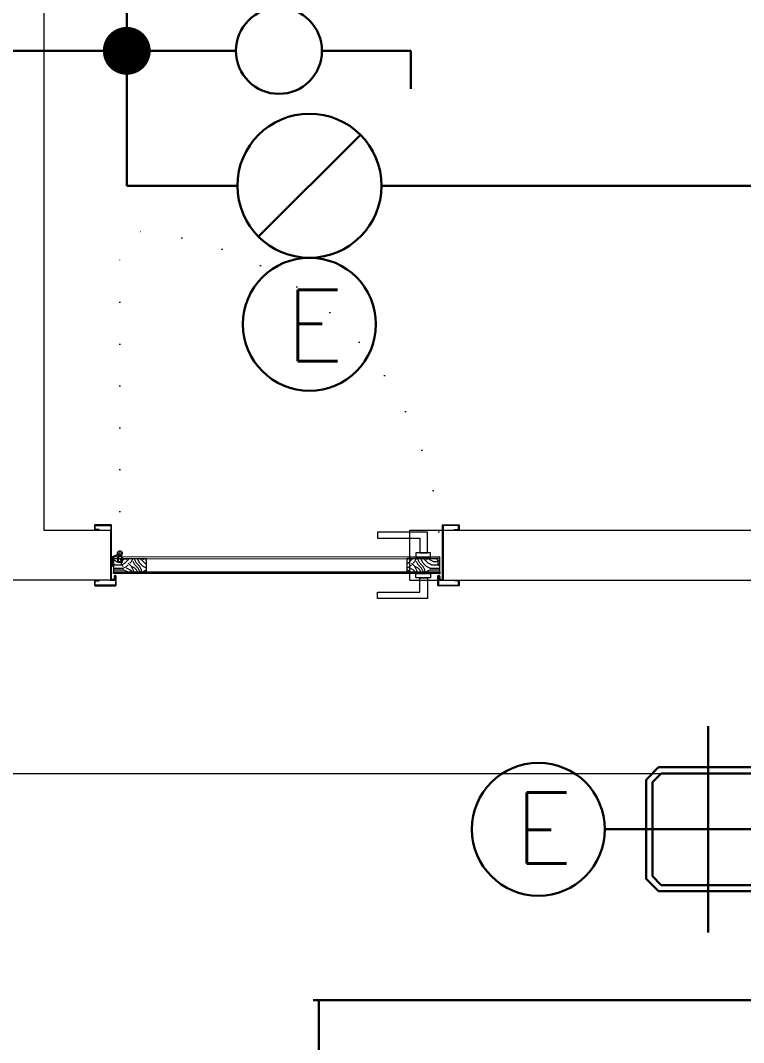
# Model space of a CAD drawing. Header units: metres. Extents: x -13316 to 152404, y -3899 to 30226.
# Drawn here: x 59988 to 60205.7, y 2810.8 to 3118.5 of the extents above; entities that cross this region are included whole.
import ezdxf

# ---------------------------------------------------------------- set-up
doc = ezdxf.new("R2010")
doc.units = ezdxf.units.M
doc.header["$LTSCALE"] = 100
doc.header["$MEASUREMENT"] = 0
doc.linetypes.add('DOT2', pattern=[0.125, 0, -0.125])
doc.linetypes.add('HIDDEN', pattern=[0.375, 0.25, -0.125])
doc.layers.get('0').update_dxf_attribs({"color": 9, "lineweight": 9})
for name, color, linetype, lineweight in [('00', 9, 'Continuous', 9), ('06C @ 1', 9, 'Continuous', 9), ('06D', 9, 'Continuous', 9), ('09', 9, 'Continuous', 9), ('10', 9, 'Continuous', 9), ('12', 9, 'Continuous', 9), ('20', 9, 'DOT2', 9), ('21_mahal200', 9, 'Continuous', 9), ('E-1x18W PL DOWNLIGHT ARMATÜR (GÖMME)', 7, 'Continuous', 30), ('E-2x18(W) PL DOWNLIGHT ARMATÜR (SIVAÜSTÜ)', 7, 'Continuous', 30), ('E-ACİL AYDINLATMA KİTİ', 7, 'Continuous', 30), ('E-ANAHTAR', 7, 'Continuous', 30), ('E-KABLO', 7, 'Continuous', 30)]:
    doc.layers.add(name, color=color, linetype=linetype, lineweight=lineweight)
doc.styles.add('E-YAZI', font='txttw.shx')
doc.styles.add('MuuM_TEXT-STANDART', font='ARIALN.TTF')
doc.dimstyles.new('MuuM_DIM200', dxfattribs={"dimscale": 20, "dimtxt": 2, "dimasz": 1, "dimexe": 1, "dimexo": 1, "dimgap": 1, "dimtad": 1, "dimdec": 1, "dimrnd": 0.5, "dimdsep": 46, "dimtxsty": 'MuuM_TEXT-STANDART', "dimblk": 'ARCHTICK', "dimcen": 0, "dimdle": 0.15, "dimclrd": 256, "dimclre": 256, "dimclrt": 256, "dimadec": 0, "dimazin": 0, "dimtfac": 5, "dimtdec": 1, "dimtix": 1, "dimtmove": 2, "dimatfit": 3, "dimldrblk": 'DOT', "dimfxl": 3, "dimfxlon": 1, "dimtolj": 1, "dimlwd": -1, "dimlwe": -1, "dimarcsym": 0})

# ---------------------------------------------------------------- blocks, each defined once
blk = doc.blocks.new('100_1x18W PL DOWNLIGHT ARMATÜR (GÖMME)')
at = {"layer": 'E-1x18W PL DOWNLIGHT ARMATÜR (GÖMME)', "color": 7}
blk.add_line((-1.095, -1.095), (1.095, 1.095), dxfattribs=at)
at = {"layer": 'E-1x18W PL DOWNLIGHT ARMATÜR (GÖMME)', "color": 4}
blk.add_ellipse((0, 0), major_axis=(-1.549, 0), ratio=1, start_param=3.1418, end_param=9.424985, dxfattribs=at)
blk = doc.blocks.new('100_ANAHTAR')
at = {"layer": 'E-ANAHTAR', "color": 4}
for p, q in [((0, 5.345), (-0.714, 5.345)), ((0, 3.673), (0, 5.345)), ((0, 2.053), (0, 0))]:
    blk.add_line(p, q, dxfattribs=at)
blk.add_circle((0, 2.863), 0.81, dxfattribs=at)
blk = doc.blocks.new('100_ACİL AYDINLATMA KİTİ')
at = {"layer": 'E-ACİL AYDINLATMA KİTİ', "color": 3}
blk.add_circle((0, 0), 1.251, dxfattribs=at)
at = {"layer": 'E-ACİL AYDINLATMA KİTİ', "color": 3, "style": 'E-YAZI'}
blk.add_text('E', height=1.34, dxfattribs=at).set_placement((-0.448, -0.694))
blk = doc.blocks.new('100_2x18(W) PL DOWNLIGHT ARMATÜR (SIVAÜSTÜ)')
at = {"layer": 'E-2x18(W) PL DOWNLIGHT ARMATÜR (SIVAÜSTÜ)', "color": 4, "ltscale": 0.4}
for q in [(0, 25), (0, 25), (-25, 0), (-25, 0), (0, -25), (25, 0), (0, -25), (25, 0)]:
    blk.add_line((0, 0), q, dxfattribs=at)
at = {"layer": 'E-2x18(W) PL DOWNLIGHT ARMATÜR (SIVAÜSTÜ)', "color": 4}
for p, q in [((-12, 15), (-15, 12)), ((12, 15), (-12, 15)), ((15, 12), (12, 15)), ((-11.38, 13.5), (-13.5, 11.38)), ((11.38, 13.5), (-11.38, 13.5)), ((13.5, 11.38), (11.38, 13.5)), ((-15, 12), (-15, -12)), ((-13.5, 11.38), (-13.5, -11.38)), ((13.5, -11.38), (13.5, 11.38)), ((15, -12), (15, 12)), ((-15, -12), (-12, -15)), ((-13.5, -11.38), (-11.38, -13.5)), ((11.38, -13.5), (13.5, -11.38)), ((12, -15), (15, -12)), ((-11.38, -13.5), (11.38, -13.5)), ((-12, -15), (12, -15))]:
    blk.add_line(p, q, dxfattribs=at)
blk = doc.blocks.new('p-kapı kolu')
for points in [[(2.2, 0), (2.2, -1.25), (-2.2, -1.25), (-2.2, 0), (2.2, 0)], [(1.225, -1.25), (1.225, -7.5), (-13.775, -7.5), (-13.775, -5.625), (-1.025, -5.625), (-1.025, -5.625), (-1.025, -1.25), (1.225, -1.25)]]:
    blk.add_lwpolyline(points)
blk = doc.blocks.new('K-AH-01')
at = {"layer": '09'}
h = blk.add_hatch(dxfattribs=at)
h.set_pattern_fill('LOGEND', color=256, scale=10, style=0)
h.set_pattern_definition([(7e-15, (-3944.073, -2726.897), (10, 10), [3, -7]), (7e-15, (-3944.073, -2726.397), (10, 10), [3, -7]), (7e-15, (-3943.573, -2725.397), (10, 10), [2, -8]), (7e-15, (-3943.073, -2724.397), (10, 10), [1.5, -8.5]), (7e-15, (-3943.073, -2723.397), (10, 10), [1, -9]), (7e-15, (-3945.573, -2722.397), (10, 10), [0.5, -2.5, 0.5, -6.5]), (7e-15, (-3944.073, -2721.897), (10, 10), [0.5, -4, 1.5, -4]), (7e-15, (-3942.073, -2721.397), (10, 10), [0.5, -0.5, 0.5, -8.5]), (7e-15, (-3942.573, -2720.897), (10, 10), [0.5, -9.5]), (7e-15, (-3943.073, -2719.897), (10, 10), [1.5, -8.5]), (7e-15, (-3943.073, -2718.897), (10, 10), [2, -8]), (7e-15, (-3943.573, -2717.897), (10, 10), [2.5, -3, 0.5, -4]), (90, (-3947.573, -2723.897), (-10, 10), [0.5, -1, 2.5, -6]), (90, (-3947.073, -2722.897), (-10, 10), [0.5, -0.5, 1.5, -7.5]), (90, (-3946.573, -2718.897), (-10, 10), [1, -9]), (90, (-3946.073, -2722.897), (-10, 10), [2, -3, 0.5, -4.5]), (90, (-3945.573, -2717.397), (-10, 10), [0.5, -9.5]), (90, (-3945.073, -2722.397), (-10, 10), [1.5, -8.5]), (90, (-3944.073, -2721.897), (-10, 10), [1, -9]), (90, (-3943.073, -2721.897), (-10, 10), [0.5, -1.5, 1.5, -6.5]), (90, (-3942.573, -2721.397), (-10, 10), [0.5, -9.5]), (90, (-3942.073, -2723.397), (-10, 10), [1.4, -8.6]), (90, (-3941.573, -2725.397), (-10, 10), [1, -9]), (90, (-3940.573, -2721.397), (-10, 10), [0.5, -9.5]), (90, (-3939.573, -2721.897), (-10, 10), [1.5, -8.5]), (90, (-3938.573, -2721.897), (-10, 10), [1.5, -8.5]), (45, (-3940.073, -2725.8966), (1e-15, 10), [0.7071, -0.7071, 0.7071, -12.020836]), (45, (-3942.073, -2723.3966), (1e-15, 10), [1.4142, -12.727936]), (45, (-3946.073, -2718.3966), (1e-15, 10), [1.4142, -12.727936]), (45, (-3944.073, -2720.8966), (1e-15, 10), [1.4142, -12.727936]), (45, (-3943.573, -2722.8966), (1e-15, 10), [1.4142, -12.727936]), (45, (-3940.573, -2724.8966), (1e-15, 10), [1.4142, -12.727936]), (45, (-3941.573, -2724.3966), (1e-15, 10), [2.12132, -12.020816]), (45, (-3944.573, -2719.8966), (1e-15, 10), [0.7071, -13.435036]), (45, (-3945.073, -2718.8966), (1e-15, 10), [0.7071, -13.435036]), (45, (-3941.073, -2718.8966), (1e-15, 10), [0.7071, -13.435036]), (45, (-3945.073, -2723.8966), (1e-15, 10), [0.7071, -13.435036]), (45, (-3939.573, -2720.3966), (1e-15, 10), [0.7071, -13.435036]), (45, (-3943.073, -2721.3966), (1e-15, 10), [0.7071, -13.435036]), (45, (-3942.073, -2720.3966), (1e-15, 10), [0.7071, -13.435036]), (135, (-3942.573, -2722.3966), (-10, 1e-15), [0.7071, -0.7071, 2.12132, -10.606616]), (135, (-3941.073, -2722.3966), (-10, 1e-15), [0.7071, -13.435036]), (135, (-3941.073, -2725.8966), (-10, 1e-15), [0.7071, -13.435036]), (135, (-3943.073, -2723.3966), (-10, 1e-15), [0.7071, -13.435036]), (135, (-3941.573, -2721.3966), (-10, 1e-15), [0.7071, -13.435036]), (135, (-3944.073, -2723.8966), (-10, 1e-15), [0.7071, -13.435036]), (135, (-3940.073, -2723.8966), (-10, 1e-15), [0.7071, -13.435036]), (135, (-3947.073, -2726.8966), (-10, 1e-15), [0.7071, -13.435036]), (135, (-3946.573, -2726.3966), (-10, 1e-15), [1.4142, -12.727936]), (135, (-3946.073, -2725.8966), (-10, 1e-15), [1.4142, -12.727936]), (135, (-3945.073, -2725.8966), (-10, 1e-15), [1.4142, -12.727936]), (135, (-3944.573, -2724.8966), (-10, 1e-15), [1.4142, -12.727936]), (135, (-3940.573, -2720.8966), (-10, 1e-15), [1.4142, -12.727936]), (135, (-3938.573, -2725.8966), (-10, 1e-15), [1.4142, -12.727936]), (135, (-3938.073, -2717.8966), (-10, 1e-15), [1.4142, -12.727936]), (135, (-3938.073, -2718.8966), (-10, 1e-15), [1.4142, -12.727936]), (135, (-3939.073, -2719.3966), (-10, 1e-15), [1.4142, -12.727936]), (135, (-3946.073, -2719.3966), (-10, 1e-15), [2.12132, -12.020816]), (135, (-3939.573, -2720.3966), (-10, 1e-15), [2.12132, -12.020816]), (26.56505, (-3945.0727, -2717.3966), (10, 4e-09), [1.118, -21.24268]), (26.56505, (-3945.0727, -2722.3966), (10, 4e-09), [1.118, -21.24268]), (26.56505, (-3944.0727, -2719.3966), (10, 4e-09), [1.118, -21.24268]), (26.56505, (-3941.0727, -2726.3966), (10, 4e-09), [1.118, -21.24268]), (26.56505, (-3941.5727, -2725.3966), (10, 4e-09), [1.118, -21.24268]), (26.56505, (-3944.5727, -2723.3966), (10, 4e-09), [1.118, -21.24268]), (26.56505, (-3944.5727, -2718.3966), (10, 4e-09), [1.118, -21.24268]), (26.56505, (-3941.5727, -2721.3966), (10, 4e-09), [2.236, -20.12468]), (63.43495, (-3941.5727, -2719.8966), (5e-10, 10), [1.118, -21.24268]), (63.43495, (-3940.0727, -2722.8966), (5e-10, 10), [1.118, -21.24268]), (63.43495, (-3945.0727, -2720.8966), (5e-10, 10), [1.118, -21.24268]), (63.43495, (-3947.0727, -2720.3966), (5e-10, 10), [1.118, -21.24268]), (63.43495, (-3941.0727, -2722.3966), (5e-10, 10), [1.118, -21.24268]), (63.43495, (-3942.0727, -2722.3966), (5e-10, 10), [1.118, -21.24268]), (63.43495, (-3946.0727, -2720.8966), (5e-10, 10), [2.236, -20.12468]), (63.43495, (-3938.5727, -2724.3966), (5e-10, 10), [2.236, -20.12468]), (63.43495, (-3939.5727, -2723.8966), (5e-10, 10), [2.236, -20.12468]), (116.56505, (-3947.5727, -2725.3966), (-4e-09, 10), [1.118, -21.24268]), (116.56505, (-3947.5727, -2719.8966), (-4e-09, 10), [1.118, -21.24268]), (116.56505, (-3945.5727, -2726.8966), (-4e-09, 10), [1.118, -21.24268]), (116.56505, (-3946.5727, -2717.8966), (-4e-09, 10), [1.118, -21.24268]), (116.56505, (-3945.5727, -2723.8966), (-4e-09, 10), [1.118, -21.24268]), (116.56505, (-3943.5727, -2722.8966), (-4e-09, 10), [1.118, -21.24268]), (116.56505, (-3942.5727, -2720.8966), (-4e-09, 10), [1.118, -21.24268]), (116.56505, (-3947.0727, -2724.8966), (3.2e-06, 10.0000016), [1.118, -21.24268]), (116.56505, (-3944.5727, -2723.3966), (-4e-09, 10), [1.118, -21.24268]), (116.56505, (-3941.5727, -2724.3966), (-4e-09, 10), [1.118, -21.24268]), (116.56505, (-3940.5727, -2723.3966), (-4e-09, 10), [1.118, -21.24268]), (116.56505, (-3938.5727, -2720.3966), (-4e-09, 10), [1.118, -21.24268]), (116.56505, (-3946.0727, -2717.3966), (-4e-09, 10), [1.118, -21.24268]), (116.56505, (-3947.5727, -2717.8966), (-4e-09, 10), [2.236, -20.12468]), (116.56505, (-3946.0727, -2724.8966), (-4e-09, 10), [2.236, -20.12468]), (153.43495, (-3947.5727, -2726.3966), (-10, 5e-10), [1.118, -21.24268]), (153.43495, (-3939.0727, -2726.8966), (-10, 5e-10), [1.118, -21.24268]), (153.43495, (-3939.5727, -2721.8966), (-10, 5e-10), [1.118, -21.24268]), (153.43495, (-3943.5727, -2725.3966), (-10, 5e-10), [1.118, -21.24268]), (153.43495, (-3944.0727, -2726.3966), (-10, 5e-10), [1.118, -21.24268]), (153.43495, (-3943.0727, -2724.3966), (-10, 5e-10), [1.118, -21.24268]), (153.43495, (-3940.0727, -2718.3966), (-10, 5e-10), [1.118, -21.24268]), (153.43495, (-3939.0727, -2717.8966), (-10, 5e-10), [2.236, -20.12468])])
h.paths.add_polyline_path([(10.77, 6.46), (10.77, 2.46), (0.77, 2.46), (0.77, 6.46)])
h = blk.add_hatch(dxfattribs=at)
h.set_pattern_fill('LOGEND', color=256, scale=10, style=0)
h.set_pattern_definition([(7e-15, (-3938.781, -2726.897), (10, 10), [3, -7]), (7e-15, (-3938.781, -2726.397), (10, 10), [3, -7]), (7e-15, (-3938.281, -2725.397), (10, 10), [2, -8]), (7e-15, (-3937.781, -2724.397), (10, 10), [1.5, -8.5]), (7e-15, (-3937.781, -2723.397), (10, 10), [1, -9]), (7e-15, (-3940.281, -2722.397), (10, 10), [0.5, -2.5, 0.5, -6.5]), (7e-15, (-3938.781, -2721.897), (10, 10), [0.5, -4, 1.5, -4]), (7e-15, (-3936.781, -2721.397), (10, 10), [0.5, -0.5, 0.5, -8.5]), (7e-15, (-3937.281, -2720.897), (10, 10), [0.5, -9.5]), (7e-15, (-3937.781, -2719.897), (10, 10), [1.5, -8.5]), (7e-15, (-3937.781, -2718.897), (10, 10), [2, -8]), (7e-15, (-3938.281, -2717.897), (10, 10), [2.5, -3, 0.5, -4]), (90, (-3942.281, -2723.897), (-10, 10), [0.5, -1, 2.5, -6]), (90, (-3941.781, -2722.897), (-10, 10), [0.5, -0.5, 1.5, -7.5]), (90, (-3941.281, -2718.897), (-10, 10), [1, -9]), (90, (-3940.781, -2722.897), (-10, 10), [2, -3, 0.5, -4.5]), (90, (-3940.281, -2717.397), (-10, 10), [0.5, -9.5]), (90, (-3939.781, -2722.397), (-10, 10), [1.5, -8.5]), (90, (-3938.781, -2721.897), (-10, 10), [1, -9]), (90, (-3937.781, -2721.897), (-10, 10), [0.5, -1.5, 1.5, -6.5]), (90, (-3937.281, -2721.397), (-10, 10), [0.5, -9.5]), (90, (-3936.781, -2723.397), (-10, 10), [1.4, -8.6]), (90, (-3936.281, -2725.397), (-10, 10), [1, -9]), (90, (-3935.281, -2721.397), (-10, 10), [0.5, -9.5]), (90, (-3934.281, -2721.897), (-10, 10), [1.5, -8.5]), (90, (-3933.281, -2721.897), (-10, 10), [1.5, -8.5]), (45, (-3934.781, -2725.8966), (1e-15, 10), [0.7071, -0.7071, 0.7071, -12.020836]), (45, (-3936.781, -2723.3966), (1e-15, 10), [1.4142, -12.727936]), (45, (-3940.781, -2718.3966), (1e-15, 10), [1.4142, -12.727936]), (45, (-3938.781, -2720.8966), (1e-15, 10), [1.4142, -12.727936]), (45, (-3938.281, -2722.8966), (1e-15, 10), [1.4142, -12.727936]), (45, (-3935.281, -2724.8966), (1e-15, 10), [1.4142, -12.727936]), (45, (-3936.281, -2724.3966), (1e-15, 10), [2.12132, -12.020816]), (45, (-3939.281, -2719.8966), (1e-15, 10), [0.7071, -13.435036]), (45, (-3939.781, -2718.8966), (1e-15, 10), [0.7071, -13.435036]), (45, (-3935.781, -2718.8966), (1e-15, 10), [0.7071, -13.435036]), (45, (-3939.781, -2723.8966), (1e-15, 10), [0.7071, -13.435036]), (45, (-3934.281, -2720.3966), (1e-15, 10), [0.7071, -13.435036]), (45, (-3937.781, -2721.3966), (1e-15, 10), [0.7071, -13.435036]), (45, (-3936.781, -2720.3966), (1e-15, 10), [0.7071, -13.435036]), (135, (-3937.281, -2722.3966), (-10, 1e-15), [0.7071, -0.7071, 2.12132, -10.606616]), (135, (-3935.781, -2722.3966), (-10, 1e-15), [0.7071, -13.435036]), (135, (-3935.781, -2725.8966), (-10, 1e-15), [0.7071, -13.435036]), (135, (-3937.781, -2723.3966), (-10, 1e-15), [0.7071, -13.435036]), (135, (-3936.281, -2721.3966), (-10, 1e-15), [0.7071, -13.435036]), (135, (-3938.781, -2723.8966), (-10, 1e-15), [0.7071, -13.435036]), (135, (-3934.781, -2723.8966), (-10, 1e-15), [0.7071, -13.435036]), (135, (-3941.781, -2726.8966), (-10, 1e-15), [0.7071, -13.435036]), (135, (-3941.281, -2726.3966), (-10, 1e-15), [1.4142, -12.727936]), (135, (-3940.781, -2725.8966), (-10, 1e-15), [1.4142, -12.727936]), (135, (-3939.781, -2725.8966), (-10, 1e-15), [1.4142, -12.727936]), (135, (-3939.281, -2724.8966), (-10, 1e-15), [1.4142, -12.727936]), (135, (-3935.281, -2720.8966), (-10, 1e-15), [1.4142, -12.727936]), (135, (-3933.281, -2725.8966), (-10, 1e-15), [1.4142, -12.727936]), (135, (-3932.781, -2717.8966), (-10, 1e-15), [1.4142, -12.727936]), (135, (-3932.781, -2718.8966), (-10, 1e-15), [1.4142, -12.727936]), (135, (-3933.781, -2719.3966), (-10, 1e-15), [1.4142, -12.727936]), (135, (-3940.781, -2719.3966), (-10, 1e-15), [2.12132, -12.020816]), (135, (-3934.281, -2720.3966), (-10, 1e-15), [2.12132, -12.020816]), (26.56505, (-3939.7813, -2717.3966), (10, 4e-09), [1.118, -21.24268]), (26.56505, (-3939.7813, -2722.3966), (10, 4e-09), [1.118, -21.24268]), (26.56505, (-3938.7813, -2719.3966), (10, 4e-09), [1.118, -21.24268]), (26.56505, (-3935.7813, -2726.3966), (10, 4e-09), [1.118, -21.24268]), (26.56505, (-3936.2813, -2725.3966), (10, 4e-09), [1.118, -21.24268]), (26.56505, (-3939.2813, -2723.3966), (10, 4e-09), [1.118, -21.24268]), (26.56505, (-3939.2813, -2718.3966), (10, 4e-09), [1.118, -21.24268]), (26.56505, (-3936.2813, -2721.3966), (10, 4e-09), [2.236, -20.12468]), (63.43495, (-3936.2813, -2719.8966), (5e-10, 10), [1.118, -21.24268]), (63.43495, (-3934.7813, -2722.8966), (5e-10, 10), [1.118, -21.24268]), (63.43495, (-3939.7813, -2720.8966), (5e-10, 10), [1.118, -21.24268]), (63.43495, (-3941.7813, -2720.3966), (5e-10, 10), [1.118, -21.24268]), (63.43495, (-3935.7813, -2722.3966), (5e-10, 10), [1.118, -21.24268]), (63.43495, (-3936.7813, -2722.3966), (5e-10, 10), [1.118, -21.24268]), (63.43495, (-3940.7813, -2720.8966), (5e-10, 10), [2.236, -20.12468]), (63.43495, (-3933.2813, -2724.3966), (5e-10, 10), [2.236, -20.12468]), (63.43495, (-3934.2813, -2723.8966), (5e-10, 10), [2.236, -20.12468]), (116.56505, (-3942.2813, -2725.3966), (-4e-09, 10), [1.118, -21.24268]), (116.56505, (-3942.2813, -2719.8966), (-4e-09, 10), [1.118, -21.24268]), (116.56505, (-3940.2813, -2726.8966), (-4e-09, 10), [1.118, -21.24268]), (116.56505, (-3941.2813, -2717.8966), (-4e-09, 10), [1.118, -21.24268]), (116.56505, (-3940.2813, -2723.8966), (-4e-09, 10), [1.118, -21.24268]), (116.56505, (-3938.2813, -2722.8966), (-4e-09, 10), [1.118, -21.24268]), (116.56505, (-3937.2813, -2720.8966), (-4e-09, 10), [1.118, -21.24268]), (116.56505, (-3941.7813, -2724.8966), (3.2e-06, 10.0000016), [1.118, -21.24268]), (116.56505, (-3939.2813, -2723.3966), (-4e-09, 10), [1.118, -21.24268]), (116.56505, (-3936.2813, -2724.3966), (-4e-09, 10), [1.118, -21.24268]), (116.56505, (-3935.2813, -2723.3966), (-4e-09, 10), [1.118, -21.24268]), (116.56505, (-3933.2813, -2720.3966), (-4e-09, 10), [1.118, -21.24268]), (116.56505, (-3940.7813, -2717.3966), (-4e-09, 10), [1.118, -21.24268]), (116.56505, (-3942.2813, -2717.8966), (-4e-09, 10), [2.236, -20.12468]), (116.56505, (-3940.7813, -2724.8966), (-4e-09, 10), [2.236, -20.12468]), (153.43495, (-3942.2813, -2726.3966), (-10, 5e-10), [1.118, -21.24268]), (153.43495, (-3933.7813, -2726.8966), (-10, 5e-10), [1.118, -21.24268]), (153.43495, (-3934.2813, -2721.8966), (-10, 5e-10), [1.118, -21.24268]), (153.43495, (-3938.2813, -2725.3966), (-10, 5e-10), [1.118, -21.24268]), (153.43495, (-3938.7813, -2726.3966), (-10, 5e-10), [1.118, -21.24268]), (153.43495, (-3937.7813, -2724.3966), (-10, 5e-10), [1.118, -21.24268]), (153.43495, (-3934.7813, -2718.3966), (-10, 5e-10), [1.118, -21.24268]), (153.43495, (-3933.7813, -2717.8966), (-10, 5e-10), [2.236, -20.12468])])
h.paths.add_polyline_path([(89.06, 2.47), (89.06, 6.46), (99.06, 6.47), (99.06, 2.47)])
at = {"layer": '10'}
for points in [[(-0.44, -1.7), (1.3, -1.7, 0.414214), (1.6, -1.4), (1.6, 1.1, 0.414214), (1.3, 1.4, 0.414214), (1, 1.1), (1, 0.2), (0.2, 0.2), (0.2, 16.4, 0.414214), (-0.1, 16.7), (-4.6, 16.7, 0.414214), (-4.9, 16.4), (-4.9, 15.3, 0.414214), (-4.6, 15), (-3.5, 15), (-3.5, 15.2), (-4.6, 15.2, -0.414214), (-4.7, 15.3), (-4.7, 16.4, -0.414214), (-4.6, 16.5), (-0.2, 16.5), (-0.1, 16.5, -0.414214), (0, 16.4), (0, 0), (1.2, 0), (1.2, 1.1, -0.414214), (1.3, 1.2, -0.414214), (1.4, 1.1), (1.4, -1.4, -0.414214), (1.3, -1.5), (-0.44, -1.5), (-4.6, -1.5, -0.414214), (-4.7, -1.4), (-4.7, -0.3, -0.414214), (-4.6, -0.2), (-3.5, -0.2), (-3.5, 0), (-4.6, 0, 0.414214), (-4.9, -0.3), (-4.9, -1.4, 0.414214), (-4.6, -1.7)], [(100.44, -1.7), (98.7, -1.7, -0.414214), (98.4, -1.4), (98.4, 1.1, -0.414214), (98.7, 1.4, -0.414214), (99, 1.1), (99, 0.2), (99.8, 0.2), (99.8, 16.4, -0.414214), (100.1, 16.7), (104.6, 16.7, -0.414214), (104.9, 16.4), (104.9, 15.3, -0.414214), (104.6, 15), (103.5, 15), (103.5, 15.2), (104.6, 15.2, 0.414214), (104.7, 15.3), (104.7, 16.4, 0.414214), (104.6, 16.5), (100.2, 16.5), (100.1, 16.5, 0.414214), (100, 16.4), (100, 0), (98.8, 0), (98.8, 1.1, 0.414214), (98.7, 1.2, 0.414214), (98.6, 1.1), (98.6, -1.4, 0.414214), (98.7, -1.5), (100.44, -1.5), (104.6, -1.5, 0.414214), (104.7, -1.4), (104.7, -0.3, 0.414214), (104.6, -0.2), (103.5, -0.2), (103.5, 0), (104.6, 0, -0.414214), (104.9, -0.3), (104.9, -1.4, -0.414214), (104.6, -1.7)], [(2.15, 7.6), (0.77, 6.96), (0.77, 4.09), (0.57, 4.09), (0.57, 7.09), (2.04, 7.77, -14.796002)]]:
    blk.add_lwpolyline(points, format="xyb", close=True, dxfattribs=at)
blk.add_circle((2.72, 8.09), 0.55, dxfattribs=at)
at = {"layer": '12'}
for points in [[(0.77, 6.46), (99.06, 6.47), (99.06, 6.97), (0.77, 6.96)], [(0.77, 2.46), (10.77, 2.46), (10.77, 6.46), (0.77, 6.46)], [(89.06, 2.46), (99.06, 2.46), (99.06, 6.47), (89.06, 6.47)], [(0.77, 2.46), (99.06, 2.46), (99.06, 1.96), (0.77, 1.96)]]:
    blk.add_lwpolyline(points, close=True, dxfattribs=at)
at = {"layer": '20'}
blk.add_lwpolyline([(2.72, 8.09), (2.72, 105.23)], dxfattribs=at)
at = {"layer": '20', "linetype": 'HIDDEN'}
for points in [[(1.97, 6.89), (1.97, 5.39), (3.47, 5.39), (3.47, 6.89)], [(2.17, 7.58), (2.17, 5.59), (3.27, 5.59), (3.27, 7.58)]]:
    blk.add_lwpolyline(points, dxfattribs=at)
at = {"layer": '20'}
blk.add_arc((0.77, 6.96), 98.29, 357.0842, 88.8632, dxfattribs=at)
at = {"layer": '06C @ 1', "xscale": -1, "rotation": 180}
blk.add_blockref('p-kapı kolu', (94.06, 6.97), dxfattribs=at)
at = {"layer": '06C @ 1'}
blk.add_blockref('p-kapı kolu', (94.06, 1.96), dxfattribs=at)
blk = doc.blocks.new('_ArchTick')
at = {"color": 0, "linetype": 'ByBlock', "const_width": 0.15}
blk.add_lwpolyline([(-0.5, -0.5), (0.5, 0.5)], dxfattribs=at)
blk = doc.blocks.new('_Dot')
at = {"color": 0, "linetype": 'ByBlock', "lineweight": -2}
blk.add_line((-0.5, 0), (-1, 0), dxfattribs=at)
at = {"color": 0, "linetype": 'ByBlock', "const_width": 0.5}
blk.add_lwpolyline([(-0.25, 0, 1), (0.25, 0, 1)], format="xyb", close=True, dxfattribs=at)
blk = doc.blocks.new('1.bod.mimari1.elk')
for points in [[(3695.2, -6000), (3695.2, -5985)], [(3785.2, -6000), (3785.2, -5985)]]:
    blk.add_lwpolyline(points)
at = {"layer": '00'}
for points in [[(3695.2, -6000), (3675, -6000), (3675, -6000), (3660, -6000), (3660, -5545), (3675, -5545), (3675, -5580), (4020, -5580)], [(4005, -5595), (3675, -5595), (3675, -5985), (3695.2, -5985)], [(3785.2, -5985), (4005, -5985), (4005, -5595)], [(3785.2, -6000), (4090, -6000), (4090, -6040.29), (4105, -6040.29), (4105, -5950), (4090, -5950), (4090, -5985), (4020, -5985), (4020, -5600), (4090, -5600)]]:
    blk.add_lwpolyline(points, dxfattribs=at)
blk.add_blockref('K-AH-01', (3695.2, -6000))
at = {"layer": '21_mahal200'}
blk.add_leader([(4255.02, -6058.3), (3642.2, -6058.3)], dimstyle='MuuM_DIM200', override={"dimasz": 1, "dimfxl": 10}, dxfattribs=at)

msp = doc.modelspace()

# ---------------------------------------------------------------- linework, layer by layer
at = {"layer": 'E-KABLO', "color": 6}
for p, q in [((60020, 3109.35), (60020, 3420)), ((60020, 3109.35), (59955, 3109.35)), ((60020, 3109.35), (60020, 3068.75)), ((60053.32, 3068.75), (60020, 3068.75)), ((60218.31, 3068.75), (60096.68, 3068.74))]:
    msp.add_line(p, q, dxfattribs=at)
at = {"layer": 'E-KABLO', "color": 3}
for p, q in [((60313.93, 2823.58), (60076.08, 2823.58)), ((60077.84, 2510.59), (60077.84, 2823.58))]:
    msp.add_line(p, q, dxfattribs=at)
at = {"layer": 'E-KABLO', "color": 4, "linetype": 'Continuous', "const_width": 7.2}
msp.add_lwpolyline([(60016.4, 3109.35, -1), (60023.6, 3109.35, -1)], format="xyb", close=True, dxfattribs=at)

# ---------------------------------------------------------------- block references
at = {"layer": '06D'}
msp.add_blockref('1.bod.mimari1.elk', (56320, 8950), dxfattribs=at)
at = {"layer": 'E-1x18W PL DOWNLIGHT ARMATÜR (GÖMME)', "xscale": 14, "yscale": 14, "zscale": 14}
msp.add_blockref('100_1x18W PL DOWNLIGHT ARMATÜR (GÖMME)', (60075, 3068.74), dxfattribs=at)
at = {"layer": 'E-2x18(W) PL DOWNLIGHT ARMATÜR (SIVAÜSTÜ)', "color": 6, "xscale": 1.243104, "yscale": 1.243104, "zscale": 1.243104}
msp.add_blockref('100_2x18(W) PL DOWNLIGHT ARMATÜR (SIVAÜSTÜ)', (60195, 2875), dxfattribs=at)
at = {"layer": 'E-ACİL AYDINLATMA KİTİ', "xscale": 16, "yscale": 16, "zscale": 16}
msp.add_blockref('100_ACİL AYDINLATMA KİTİ', (60075, 3027.04), dxfattribs=at)
at = {"layer": 'E-ACİL AYDINLATMA KİTİ', "xscale": -16, "yscale": 16, "zscale": 16, "rotation": 180}
msp.add_blockref('100_ACİL AYDINLATMA KİTİ', (60143.91, 2875), dxfattribs=at)
at = {"layer": 'E-ANAHTAR', "xscale": -16, "yscale": 16, "zscale": 16, "rotation": 270.0000000000001}
msp.add_blockref('100_ANAHTAR', (60020, 3109.35), dxfattribs=at)

doc.saveas('drawing.dxf')
